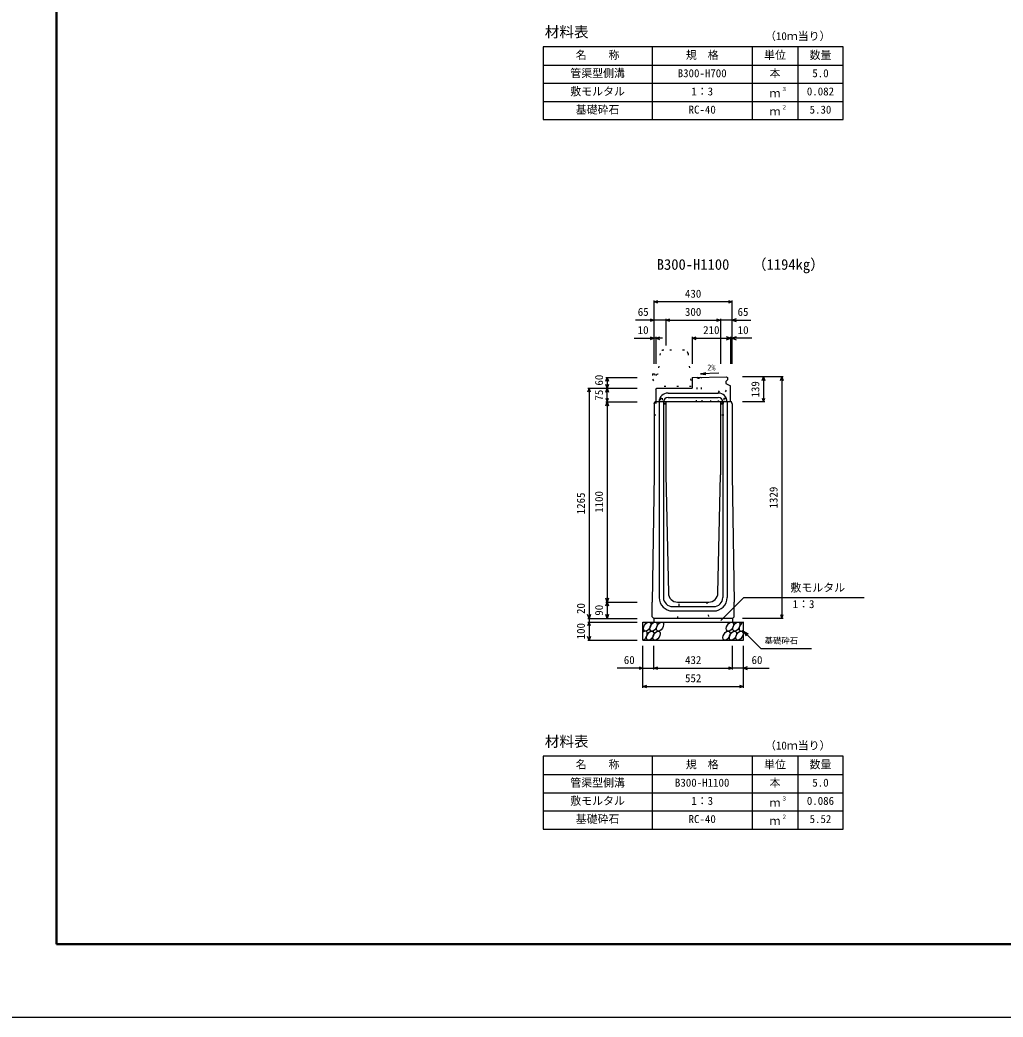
# Model space of a CAD drawing. Units: millimetres, scale not verified. Extents: x -12600 to 12600, y -5940 to 5940.
# Drawn here: x -4000 to 1403, y -5940 to -458 of the extents above; entities that cross this region are included whole.
import ezdxf
from ezdxf.enums import TextEntityAlignment as Align

# ---------------------------------------------------------------- set-up
doc = ezdxf.new("R2010")
doc.units = ezdxf.units.MM
doc.header["$LTSCALE"] = 40
doc.linetypes.add('DOTTED', pattern=[1.75, 0.25, -1.5])
for name, color, linetype, lineweight in [('0-0_DIM', 7, 'Continuous', 25), ('0-1_Defpoints', 5, 'Continuous', 25), ('0-2_HATCH', 6, 'Continuous', 25), ('0-3_HYO', 3, 'Continuous', 25), ('0-4_HYO2', 4, 'Continuous', 25), ('0-5_OUTLINE', 3, 'Continuous', 25), ('0-6_OUTLINE2', 4, 'DOTTED', 25), ('0-7_TXT', 7, 'Continuous', 25), ('0-8_WAKU', 3, 'Continuous', 25)]:
    doc.layers.add(name, color=color, linetype=linetype, lineweight=lineweight)
doc.styles.add('ＭＳ ゴシック', font='')
doc.styles.get('ＭＳ ゴシック').set_extended_font_data('MS Gothic')

msp = doc.modelspace()

# ---------------------------------------------------------------- linework, layer by layer
at = {"layer": '0-0_DIM'}
for p, q in [((-515, -2348.54), (-515, -2001.04)), ((-85, -2008.54), (-515, -2008.54)), ((-85, -2348.54), (-85, -2001.04)), ((-515, -2108.54), (-616.98, -2108.54)), ((-450, -2108.54), (-515, -2108.54)), ((-450, -2101.04), (-450, -2248.54)), ((-450, -2108.54), (-150, -2108.54)), ((-150, -2101.04), (-150, -2348.54)), ((-85, -2108.54), (-150, -2108.54)), ((-85, -2108.54), (16.98, -2108.54)), ((-623.38, -2208.54), (-515, -2208.54)), ((-505, -2208.54), (-515, -2208.54)), ((-505, -2201.04), (-505, -2348.54)), ((-468.7, -2208.54), (-505, -2208.54)), ((-305, -2201.04), (-305, -2348.54)), ((-305, -2208.54), (-95, -2208.54)), ((-95, -2201.04), (-95, -2348.54)), ((-95, -2208.54), (-85, -2208.54)), ((23.38, -2208.54), (-85, -2208.54)), ((-779.5, -2423.54), (-607, -2423.54)), ((-772, -2423.54), (-772, -2483.54)), ((194.5, -2419.54), (-28, -2419.54)), ((87, -2419.54), (87, -2558.54)), ((187, -2419.54), (187, -3748.54)), ((-879.5, -2483.54), (-607, -2483.54)), ((-872, -2483.54), (-872, -3748.54)), ((-772, -2558.54), (-772, -2483.54)), ((-779.5, -2558.54), (-607, -2558.54)), ((-772, -2558.54), (-772, -3657.72)), ((94.5, -2558.54), (-28, -2558.54)), ((-779.5, -3658.54), (-607, -3658.54)), ((-772, -3658.54), (-772, -3748.54)), ((-146.89, -3759.35), (-20.66, -3633.11)), ((-20.66, -3633.11), (640.81, -3633.11)), ((-879.5, -3748.54), (-607, -3748.54)), ((-879.5, -3768.54), (-607, -3768.54)), ((-872, -3748.54), (-872, -3768.54)), ((-872, -3768.54), (-872, -3868.54)), ((194.5, -3748.54), (-28, -3748.54)), ((-24, -3818.54), (71.76, -3914.29)), ((-24, -3818.54), (1.98, -3833.54)), ((-24, -3818.54), (-9, -3844.52)), ((-879.5, -3868.54), (-607, -3868.54)), ((-576, -4129.9), (-576, -3898.54)), ((-516, -4029.9), (-516, -3898.54)), ((-84, -4029.9), (-84, -3898.54)), ((-24, -4129.9), (-24, -3898.54)), ((72.76, -3914.29), (350.31, -3914.29)), ((-576, -4022.4), (-717.79, -4022.4)), ((-576, -4022.4), (-516, -4022.4)), ((-516, -4022.4), (-84, -4022.4)), ((-24, -4022.4), (-84, -4022.4)), ((-24, -4022.4), (117.79, -4022.4)), ((-576, -4122.4), (-24, -4122.4))]:
    msp.add_line(p, q, dxfattribs=at)
for points in [[(-493.86, -2016.23), (-515, -2008.54), (-493.86, -2000.84)], [(-106.14, -2000.84), (-85, -2008.54), (-106.14, -2016.23)], [(-536.14, -2100.84), (-515, -2108.54), (-536.14, -2116.23)], [(-428.86, -2116.23), (-450, -2108.54), (-428.86, -2100.84)], [(-171.14, -2100.84), (-150, -2108.54), (-171.14, -2116.23)], [(-63.86, -2100.84), (-85, -2108.54), (-63.86, -2116.23)], [(-536.14, -2200.84), (-515, -2208.54), (-536.14, -2216.23)], [(-483.86, -2216.23), (-505, -2208.54), (-483.86, -2200.84)], [(-283.86, -2216.23), (-305, -2208.54), (-283.86, -2200.84)], [(-116.14, -2216.23), (-95, -2208.54), (-116.14, -2200.84)], [(-63.86, -2200.84), (-85, -2208.54), (-63.86, -2216.23)], [(-779.7, -2444.68), (-772, -2423.54), (-764.3, -2444.68)], [(-764.3, -2462.39), (-772, -2483.54), (-779.7, -2462.39)], [(79.3, -2440.68), (87, -2419.54), (94.7, -2440.68)], [(179.3, -2440.68), (187, -2419.54), (194.7, -2440.68)], [(-864.3, -2504.68), (-872, -2483.54), (-879.7, -2504.68)], [(-779.7, -2504.68), (-772, -2483.54), (-764.3, -2504.68)], [(-779.7, -2537.39), (-772, -2558.54), (-764.3, -2537.39)], [(-779.7, -2579.68), (-772, -2558.54), (-764.3, -2579.68)], [(79.3, -2537.39), (87, -2558.54), (94.7, -2537.39)], [(-764.3, -3637.39), (-772, -3658.54), (-779.7, -3637.39)], [(-779.7, -3679.68), (-772, -3658.54), (-764.3, -3679.68)], [(-864.3, -3727.39), (-872, -3748.54), (-879.7, -3727.39)], [(-764.3, -3727.39), (-772, -3748.54), (-779.7, -3727.39)], [(179.3, -3727.39), (187, -3748.54), (194.7, -3727.39)], [(-864.3, -3789.68), (-872, -3768.54), (-879.7, -3789.68)], [(-864.3, -3847.39), (-872, -3868.54), (-879.7, -3847.39)], [(-597.14, -4014.71), (-576, -4022.4), (-597.14, -4030.1)], [(-494.86, -4030.1), (-516, -4022.4), (-494.86, -4014.71)], [(-105.14, -4014.71), (-84, -4022.4), (-105.14, -4030.1)], [(-2.86, -4014.71), (-24, -4022.4), (-2.86, -4030.1)], [(-554.86, -4130.1), (-576, -4122.4), (-554.86, -4114.71)], [(-45.14, -4114.71), (-24, -4122.4), (-45.14, -4130.1)]]:
    msp.add_lwpolyline(points, dxfattribs=at)
at = {"layer": '0-1_Defpoints'}
msp.add_lwpolyline([(-4200, -5940), (12600, -5940), (12600, 5940), (-4200, 5940)], close=True, dxfattribs=at)
at = {"layer": '0-2_HATCH'}
for centre in [(-553.11, -3793.54), (-517.63, -3793.54), (-482.16, -3793.54), (-97.95, -3793.54), (-62.48, -3793.54), (-536.23, -3843.54), (-500.75, -3843.54), (-116.55, -3843.54), (-81.07, -3843.54), (-45.59, -3843.54)]:
    msp.add_ellipse(centre, major_axis=(14.54, 23.54), ratio=0.5792, dxfattribs=at)
for centre, start_param, end_param in [((-27, -3793.54), 0.6666252, 4.1103269), ((-571.7, -3843.54), 3.7419964, 7.318141)]:
    msp.add_ellipse(centre, major_axis=(14.54, 23.54), ratio=0.5792, start_param=start_param, end_param=end_param, dxfattribs=at)
at = {"layer": '0-3_HYO'}
for p, q in [((-525, -606.64), (-525, -1006.64)), ((25, -606.64), (25, -1006.64)), ((275, -606.64), (275, -1006.64)), ((-1125, -706.64), (525, -706.64)), ((-525, -4506.64), (-525, -4906.64)), ((25, -4506.64), (25, -4906.64)), ((275, -4506.64), (275, -4906.64)), ((-1125, -4606.64), (525, -4606.64))]:
    msp.add_line(p, q, dxfattribs=at)
for points in [[(-1125, -1006.64), (525, -1006.64), (525, -606.64), (-1125, -606.64)], [(-1125, -4906.64), (525, -4906.64), (525, -4506.64), (-1125, -4506.64)]]:
    msp.add_lwpolyline(points, close=True, dxfattribs=at)
at = {"layer": '0-4_HYO2'}
for p, q in [((-1125, -806.64), (525, -806.64)), ((-1125, -906.64), (525, -906.64)), ((-1125, -4706.64), (525, -4706.64)), ((-1125, -4806.64), (525, -4806.64))]:
    msp.add_line(p, q, dxfattribs=at)
at = {"layer": '0-5_OUTLINE', "linetype": 'DOTTED'}
for p, q in [((-481.81, -2291.59), (-493, -2403.54)), ((-348.1, -2273.54), (-461.9, -2273.54)), ((-328.2, -2291.55), (-310, -2473.54)), ((-523, -2403.54), (-523, -2433.54)), ((-523, -2403.54), (-515, -2403.54)), ((-523, -2433.54), (-500, -2473.54)), ((-310, -2473.54), (-500, -2473.54))]:
    msp.add_line(p, q, dxfattribs=at)
at = {"layer": '0-5_OUTLINE'}
for p, q in [((-305, -2423.54), (-116, -2419.94)), ((-305, -2423.54), (-305, -2483.54)), ((-120, -2446.54), (-111, -2436.54)), ((-120, -2446.54), (-120, -2456.54)), ((-120, -2456.54), (-95, -2469.54)), ((-116, -2419.94), (-111, -2424.84)), ((-111, -2424.84), (-111, -2436.54)), ((-505, -2489.54), (-499, -2483.54)), ((-505, -2489.54), (-505, -2552.54)), ((-499, -2483.54), (-305, -2483.54)), ((-95, -2552.54), (-95, -2469.54)), ((-515, -2568.54), (-510, -2558.54)), ((-515, -2568.54), (-515, -2958.54)), ((-90, -2558.54), (-510, -2558.54)), ((-505, -2552.54), (-499, -2558.54)), ((-450, -2558.54), (-450, -2958.54)), ((-150, -2558.54), (-150, -2958.54)), ((-101, -2558.54), (-95, -2552.54)), ((-85, -2568.54), (-90, -2558.54)), ((-85, -2568.54), (-85, -2958.54)), ((-515, -2958.54), (-525, -3658.54)), ((-450, -2958.54), (-436.05, -3609.61)), ((-163.95, -3609.61), (-150, -2958.54)), ((-85, -2958.54), (-75, -3658.54)), ((-525, -3739.54), (-525, -3658.54)), ((-386.06, -3658.54), (-213.94, -3658.54)), ((-75, -3739.54), (-75, -3658.54)), ((-576, -3768.54), (-24, -3768.54)), ((-576, -3868.54), (-576, -3768.54)), ((-525, -3739.54), (-516, -3748.54)), ((-84, -3748.54), (-516, -3748.54)), ((-516, -3748.54), (-516, -3768.54)), ((-84, -3748.54), (-75, -3739.54)), ((-84, -3748.54), (-84, -3768.54)), ((-24, -3868.54), (-24, -3768.54)), ((-576, -3868.54), (-24, -3868.54))]:
    msp.add_line(p, q, dxfattribs=at)
at = {"layer": '0-5_OUTLINE', "linetype": 'DOTTED'}
msp.add_lwpolyline([(-515, -2403.54), (-505, -2413.54), (-495, -2403.54), (-493, -2403.54)], dxfattribs=at)
for centre, start, end in [((-461.9, -2293.54), 90, 174.40835), ((-348.1, -2293.54), 4.08463, 90)]:
    msp.add_arc(centre, 20, start, end, dxfattribs=at)
at = {"layer": '0-5_OUTLINE'}
for centre, start, end in [((-386.06, -3608.54), 181.22758, 270), ((-213.94, -3608.54), 270, 358.77242)]:
    msp.add_arc(centre, 50, start, end, dxfattribs=at)
at = {"layer": '0-6_OUTLINE2'}
for p, q in [((-281.5, -2558.54), (-275, -2427.29)), ((-275, -2427.29), (-277.47, -2423.01)), ((-275, -2427.29), (-257, -2427.29)), ((-257, -2427.29), (-254.27, -2422.57)), ((-250.5, -2558.54), (-257, -2427.29)), ((-207.03, -2558.54), (-118.53, -2457.3)), ((-164.35, -2558.54), (-96.63, -2468.69)), ((-512.25, -2563.04), (-458, -2563.04)), ((-481.5, -2538.04), (-469.5, -2538.04)), ((-481.5, -2538.04), (-481.5, -2563.04)), ((-469.5, -2538.04), (-469.5, -2563.04)), ((-458, -2563.04), (-458, -2628.54)), ((-142, -2563.04), (-142, -2628.54)), ((-142, -2563.04), (-87.75, -2563.04)), ((-130.5, -2538.04), (-118.5, -2538.04)), ((-130.5, -2538.04), (-130.5, -2563.04)), ((-118.5, -2538.04), (-118.5, -2563.04)), ((-515, -2628.54), (-458, -2628.54)), ((-142, -2628.54), (-85, -2628.54)), ((-385, -3748.54), (-375, -3658.54)), ((-225, -3658.54), (-215, -3748.54))]:
    msp.add_line(p, q, dxfattribs=at)
at = {"layer": '0-6_OUTLINE2', "linetype": 'Continuous'}
for p, q in [((-438, -2509.54), (-162, -2509.54)), ((-487, -2558.54), (-487, -3633.54)), ((-463, -2558.54), (-463, -3633.54)), ((-438, -2533.54), (-162, -2533.54)), ((-137, -2558.54), (-137, -3633.54)), ((-113, -2558.54), (-113, -3633.54)), ((-413, -3683.54), (-187, -3683.54)), ((-413, -3707.54), (-187, -3707.54))]:
    msp.add_line(p, q, dxfattribs=at)
for centre, radius, start, end in [((-438, -2558.54), 49, 90, 180), ((-162, -2558.54), 49, 0, 90), ((-438, -2558.54), 25, 90, 180), ((-162, -2558.54), 25, 0, 90), ((-413, -3633.54), 74, 180, 270), ((-413, -3633.54), 50, 180, 270), ((-187, -3633.54), 50, 270, 0), ((-187, -3633.54), 74, 270, 0)]:
    msp.add_arc(centre, radius, start, end, dxfattribs=at)
at = {"layer": '0-7_TXT'}
msp.add_line((-259.37, -2403.11), (-229.73, -2407.75), dxfattribs=at)
msp.add_lwpolyline([(-157.88, -2401.17), (-259.37, -2403.11), (-229.93, -2397.34)], dxfattribs=at)
at = {"layer": '0-8_WAKU', "lineweight": 50}
msp.add_lwpolyline([(-3800, -5540), (12200, -5540), (12200, 5540), (-3800, 5540)], close=True, dxfattribs=at)

# ---------------------------------------------------------------- texts
at = {"layer": '0-0_DIM', "style": 'ＭＳ ゴシック'}
for s, height, p in [('430', 43.99, (-345, -1998.54)), ('65', 43.99, (-604.32, -2098.54)), ('300', 43.99, (-345, -2098.54)), ('65', 43.99, (-55.68, -2098.54)), ('10', 43.99, (-604.84, -2198.54)), ('210', 43.99, (-245, -2198.54)), ('10', 43.99, (-55.16, -2198.54)), ('敷モルタル', 43.99, (234.94, -3614.38)), ('1：3', 43.99, (246.94, -3705.07)), ('基礎砕石', 32.99, (92.32, -3897.12)), ('60', 43.99, (-681, -4012.4)), ('432', 43.99, (-344.47, -4012.4)), ('60', 43.99, (21, -4012.4)), ('552', 43.99, (-344.47, -4112.4))]:
    msp.add_text(s, height=height, dxfattribs=at).set_placement(p, align=Align.BOTTOM_LEFT)
for s, p in [('60', (-782, -2468.54)), ('139', (77, -2534.04)), ('75', (-782, -2551.04)), ('1265', (-882, -3176.04)), ('1100', (-782, -3168.13)), ('1329', (177, -3144.04)), ('20', (-882, -3724.22)), ('90', (-782, -3733.54)), ('100', (-882, -3863.54))]:
    msp.add_text(s, height=43.99, rotation=90, dxfattribs=at).set_placement(p, align=Align.BOTTOM_LEFT)
at = {"layer": '0-7_TXT', "style": 'ＭＳ ゴシック'}
for s, height, p in [('材料表', 58.65, (-1115, -571.64)), ('（10ｍ当り）', 43.99, (95, -582.64)), ('名\u3000\u3000称', 43.99, (-945, -686.64)), ('規\u3000格', 43.99, (-340, -686.64)), ('単位', 43.99, (90, -686.64)), ('数量', 43.99, (340, -686.64)), ('管渠型側溝', 43.99, (-975, -786.64)), ('B300-H700', 43.99, (-385, -786.64)), ('本', 43.99, (120, -786.64)), ('5.0', 43.99, (355, -786.64)), ('敷モルタル', 43.99, (-975, -886.64)), ('1：3', 43.99, (-310, -886.64)), ('ｍ', 43.99, (120, -896.64)), ('３', 21.99, (185.54, -856.27)), ('0.082', 43.99, (325, -886.64)), ('基礎砕石', 43.99, (-945, -986.64)), ('RC-40', 43.99, (-325, -986.64)), ('２', 21.99, (185.54, -956.27)), ('5.30', 43.99, (340, -986.64)), ('ｍ', 43.99, (120, -996.64)), ('B300-H1100', 58.65, (-500, -1849.56)), ('（1194kg）', 58.65, (23.7, -1849.56)), ('2%', 32.99, (-221.9, -2395.5)), ('材料表', 58.65, (-1115, -4471.64)), ('（10ｍ当り）', 43.99, (95, -4482.64)), ('名\u3000\u3000称', 43.99, (-945, -4586.64)), ('規\u3000格', 43.99, (-340, -4586.64)), ('単位', 43.99, (90, -4586.64)), ('数量', 43.99, (340, -4586.64)), ('管渠型側溝', 43.99, (-975, -4686.64)), ('B300-H1100', 43.99, (-400, -4686.64)), ('本', 43.99, (120, -4686.64)), ('5.0', 43.99, (355, -4686.64)), ('敷モルタル', 43.99, (-975, -4786.64)), ('1：3', 43.99, (-310, -4786.64)), ('ｍ', 43.99, (120, -4796.64)), ('３', 21.99, (185.54, -4756.27)), ('0.086', 43.99, (325, -4786.64)), ('基礎砕石', 43.99, (-945, -4886.64)), ('RC-40', 43.99, (-325, -4886.64)), ('ｍ', 43.99, (120, -4896.64)), ('２', 21.99, (185.54, -4856.27)), ('5.52', 43.99, (340, -4886.64))]:
    msp.add_text(s, height=height, dxfattribs=at).set_placement(p, align=Align.BOTTOM_LEFT)

doc.saveas('drawing.dxf')
